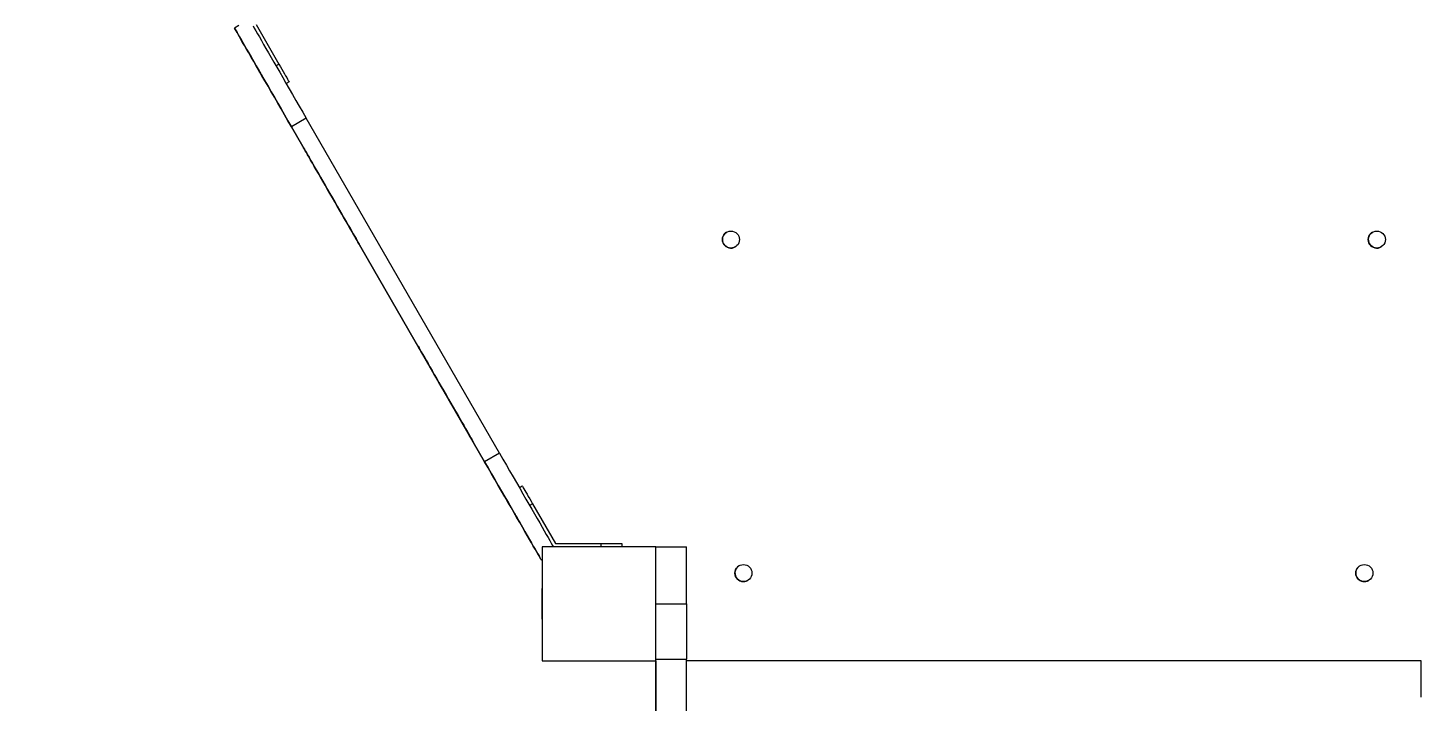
# Model space of a CAD drawing. Header units: millimetres. Extents: x -5411 to 4453, y -4856 to 4572.
# Drawn here: x -1507 to -281, y 67 to 658 of the extents above; entities that cross this region are included whole.
import ezdxf

# ---------------------------------------------------------------- set-up
doc = ezdxf.new("R2010")
doc.units = ezdxf.units.MM
for name, color, linetype in [('DIKOM_ОБЪЕКТ', 7, 'Continuous'), ('DIKOM_РАЗМЕР_ЗОНА', 7, 'Continuous'), ('DIKOM_РАЗМЕР_ОБЪЕКТА', 7, 'Continuous')]:
    doc.layers.add(name, color=color, linetype=linetype)
doc.styles.add('style1', font='arial.ttf', dxfattribs={"width": 0.8})
doc.dimstyles.new('1-50', dxfattribs={"dimtxt": 300, "dimasz": 200, "dimexe": 100, "dimexo": 0, "dimgap": 100, "dimtad": 1, "dimdec": 0, "dimtxsty": 'style1', "dimcen": 0, "dimclrd": 7, "dimclre": 7, "dimadec": 1, "dimazin": 2, "dimtfac": 1, "dimtdec": 0, "dimtmove": 1, "dimatfit": 3, "dimfxl": 0, "dimlwd": 25, "dimlwe": 18, "dimarcsym": 0})

# ---------------------------------------------------------------- blocks, each defined once
blk = doc.blocks.new('*D18')
at = {"layer": 'Defpoints', "color": 0, "transparency": 16777216}
for p in [(2387.1, 2132), (-2288.2, -1197.5), (-2288.2, -4149.8)]:
    blk.add_point(p, dxfattribs=at)
at = {"layer": 'DIKOM_РАЗМЕР_ОБЪЕКТА', "color": 7, "lineweight": 18, "transparency": 16777216}
for p, q in [((2387.1, 2132), (2387.1, -4249.8)), ((-2288.2, -1197.5), (-2288.2, -4249.8))]:
    blk.add_line(p, q, dxfattribs=at)
at = {"layer": 'DIKOM_РАЗМЕР_ОБЪЕКТА', "color": 7, "lineweight": 25, "transparency": 16777216}
blk.add_line((2187.1, -4149.8), (-2088.2, -4149.8), dxfattribs=at)
at = {"layer": 'DIKOM_РАЗМЕР_ОБЪЕКТА', "color": 7, "transparency": 16777216}
for points in [[(-2088.2, -4116.4), (-2088.2, -4183.1), (-2288.2, -4149.8)], [(2187.1, -4116.4), (2187.1, -4183.1), (2387.1, -4149.8)]]:
    blk.add_solid(points, dxfattribs=at)
at = {"layer": 'DIKOM_РАЗМЕР_ОБЪЕКТА', "color": 0, "transparency": 16777216, "insert": (49.4, -3896.6), "char_height": 300, "attachment_point": 5, "style": 'style1'}
blk.add_mtext('4700', dxfattribs=at)
blk = doc.blocks.new('*D17')
at = {"layer": 'Defpoints', "color": 0, "transparency": 16777216}
for p in [(2072.1, 2677.6), (-4352.5, -1563.6), (-993.1, -1563.6)]:
    blk.add_point(p, dxfattribs=at)
at = {"layer": 'DIKOM_РАЗМЕР_ОБЪЕКТА', "color": 7, "lineweight": 18, "transparency": 16777216}
for p, q in [((2072.1, 2677.6), (-4452.5, 2677.6)), ((-993.1, -1563.6), (-4452.5, -1563.6))]:
    blk.add_line(p, q, dxfattribs=at)
at = {"layer": 'DIKOM_РАЗМЕР_ОБЪЕКТА', "color": 7, "lineweight": 25, "transparency": 16777216}
blk.add_line((-4352.5, 2477.6), (-4352.5, -1363.6), dxfattribs=at)
at = {"layer": 'DIKOM_РАЗМЕР_ОБЪЕКТА', "color": 7, "transparency": 16777216}
for points in [[(-4385.8, 2477.6), (-4319.2, 2477.6), (-4352.5, 2677.6)], [(-4385.8, -1363.6), (-4319.2, -1363.6), (-4352.5, -1563.6)]]:
    blk.add_solid(points, dxfattribs=at)
at = {"layer": 'DIKOM_РАЗМЕР_ОБЪЕКТА', "color": 0, "transparency": 16777216, "insert": (-4505.7, 774.6), "char_height": 300, "attachment_point": 5, "rotation": 90, "style": 'style1'}
blk.add_mtext('4200', dxfattribs=at)
blk = doc.blocks.new('*D15')
at = {"layer": 'Defpoints', "color": 0, "transparency": 16777216}
for p in [(4453.3, 2185.9), (-3812.9, -1476.3), (4453.3, -4756.3)]:
    blk.add_point(p, dxfattribs=at)
at = {"layer": 'DIKOM_РАЗМЕР_ЗОНА', "color": 7, "lineweight": 18, "transparency": 16777216}
for p, q in [((4453.3, 2185.9), (4453.3, -4856.3)), ((-3812.9, -1476.3), (-3812.9, -4856.3))]:
    blk.add_line(p, q, dxfattribs=at)
at = {"layer": 'DIKOM_РАЗМЕР_ЗОНА', "color": 7, "lineweight": 25, "transparency": 16777216}
blk.add_line((-3612.9, -4756.3), (4253.3, -4756.3), dxfattribs=at)
at = {"layer": 'DIKOM_РАЗМЕР_ЗОНА', "color": 7, "transparency": 16777216}
for points in [[(-3612.9, -4723), (-3612.9, -4789.7), (-3812.9, -4756.3)], [(4253.3, -4723), (4253.3, -4789.7), (4453.3, -4756.3)]]:
    blk.add_solid(points, dxfattribs=at)
at = {"layer": 'DIKOM_РАЗМЕР_ЗОНА', "color": 0, "transparency": 16777216, "insert": (320.2, -4503), "char_height": 300, "attachment_point": 5, "style": 'style1'}
blk.add_mtext('8300', dxfattribs=at)
blk = doc.blocks.new('*D16')
at = {"layer": 'Defpoints', "color": 0, "transparency": 16777216}
for p in [(-4960.5, 4571.5), (2653.3, 4571.5), (491.4, -3022.4)]:
    blk.add_point(p, dxfattribs=at)
at = {"layer": 'DIKOM_РАЗМЕР_ЗОНА', "color": 7, "lineweight": 18, "transparency": 16777216}
for p, q in [((2653.3, 4571.5), (-5060.5, 4571.5)), ((491.4, -3022.4), (-5060.5, -3022.4))]:
    blk.add_line(p, q, dxfattribs=at)
at = {"layer": 'DIKOM_РАЗМЕР_ЗОНА', "color": 7, "lineweight": 25, "transparency": 16777216}
blk.add_line((-4960.5, -2822.4), (-4960.5, 4371.5), dxfattribs=at)
at = {"layer": 'DIKOM_РАЗМЕР_ЗОНА', "color": 7, "transparency": 16777216}
for points in [[(-4993.8, 4371.5), (-4927.2, 4371.5), (-4960.5, 4571.5)], [(-4993.8, -2822.4), (-4927.2, -2822.4), (-4960.5, -3022.4)]]:
    blk.add_solid(points, dxfattribs=at)
at = {"layer": 'DIKOM_РАЗМЕР_ЗОНА', "color": 0, "transparency": 16777216, "insert": (-5213.7, 774.6), "char_height": 300, "attachment_point": 5, "rotation": 90, "style": 'style1'}
blk.add_mtext('7600', dxfattribs=at)

msp = doc.modelspace()

# ---------------------------------------------------------------- linework, layer by layer
at = {"layer": 'DIKOM_ОБЪЕКТ', "color": 7, "linetype": 'Continuous', "lineweight": 15}
for p, q in [((-1321, 660.6), (-1324.9, 658.3)), ((-1324.9, 658.3), (-1324.9, 658.3)), ((-1305.9, 661.5), (-1285.8, 626.6)), ((-1288.4, 625.1), (-1285.8, 626.6)), ((-1276.8, 611), (-1279.4, 609.5)), ((-1276.8, 611), (-1279.4, 609.5)), ((-1261.9, 579.2), (-1274.9, 571.7)), ((-1091.9, 284.8), (-1261.9, 579.2)), ((-1274.9, 571.7), (-1104.9, 277.3)), ((-1104.9, 277.3), (-1274.9, 571.7)), ((-1264.9, 554.4), (-1264.9, 554.4)), ((-1264.9, 554.4), (-1264.9, 554.4)), ((-1214.9, 467.8), (-1214.9, 467.8)), ((-884.5, 466.1), (-884.5, 466.1)), ((-316.5, 466.1), (-316.5, 466.1)), ((-1164.9, 381.2), (-1164.9, 381.2)), ((-1164.9, 381.2), (-1164.9, 381.2)), ((-1114.9, 294.6), (-1114.9, 294.6)), ((-1091.9, 284.8), (-1104.9, 277.3)), ((-1074.4, 254.5), (-1071.8, 256)), ((-1062.8, 240.4), (-1065.4, 238.9)), ((-1062.8, 240.4), (-1042.6, 205.5)), ((-1054.3, 202.5), (-1054.3, 102.5)), ((-954.3, 202.5), (-1054.3, 202.5)), ((-1054.3, 202.5), (-1054.3, 202.5)), ((-1042.6, 205.5), (-1002.4, 205.5)), ((-1002.4, 202.5), (-1002.4, 205.5)), ((-984.4, 205.5), (-984.4, 202.5)), ((-954.3, 102.5), (-954.3, 202.5)), ((-954.3, 202.5), (-927.3, 202.5)), ((-1054.3, 191), (-1054.9, 190.7)), ((-1054.3, 191), (-1054.9, 190.7)), ((-1054.9, 190.7), (-1054.9, 190.7)), ((-1054.4, 190.9), (-1054.4, 102.5)), ((-881.2, 185.9), (-881.2, 185.9)), ((-335.2, 185.9), (-335.2, 185.9)), ((-873.5, 173.1), (-873.5, 173.1)), ((-327.5, 173.1), (-327.5, 173.1)), ((-954.3, 152.5), (-927.3, 152.5)), ((-927.3, 152.5), (-927.3, 103.9)), ((-1054.3, 102.5), (-1054.4, 102.5)), ((-1054.4, 102.5), (-954.4, 102.5)), ((-1054.3, 102.5), (-954.3, 102.5)), ((-954.3, 102.5), (-954.4, 102.5)), ((-954.4, 102.5), (-954.4, -99.5)), ((-954.3, 103.9), (-927.3, 103.9)), ((-954.3, 102.5), (-954.3, 102.5)), ((-954.3, 102.5), (-954.3, 102.5)), ((-954.3, 102.5), (-954.3, 102.5)), ((-281.3, 102.5), (-927.3, 102.5)), ((-281.3, 102.5), (-927.3, 102.5)), ((-281.3, 70.5), (-281.3, 102.5))]:
    msp.add_line(p, q, dxfattribs=at)
at = {"layer": 'DIKOM_ОБЪЕКТ', "color": 7, "linetype": 'Continuous', "lineweight": 15, "flags": 128}
for points in [[(-1274.9, 571.7), (-1277.9, 576.9), (-1280.9, 582.1), (-1283.9, 587.3), (-1286.8, 592.4), (-1289.8, 597.5), (-1292.6, 602.4), (-1295.4, 607.2), (-1298.1, 612), (-1300.7, 616.5), (-1303.3, 620.9), (-1305.7, 625.1), (-1308, 629.1), (-1310.2, 632.9), (-1312.3, 636.5), (-1314.2, 639.9), (-1316, 643), (-1317.7, 645.8), (-1319.2, 648.4), (-1320.5, 650.7), (-1321.6, 652.7), (-1322.6, 654.4), (-1323.4, 655.8), (-1324.1, 656.9), (-1324.5, 657.7), (-1324.8, 658.2), (-1324.9, 658.3)], [(-1324.9, 658.3), (-1324.8, 658.2), (-1324.5, 657.7), (-1324, 656.9), (-1323.4, 655.8), (-1322.6, 654.4), (-1321.6, 652.7), (-1320.5, 650.7), (-1319.1, 648.4), (-1317.6, 645.8), (-1316, 643), (-1314.2, 639.9), (-1312.3, 636.5), (-1310.2, 633), (-1308, 629.1), (-1305.7, 625.1), (-1303.3, 620.9), (-1300.7, 616.5), (-1298.1, 612), (-1295.4, 607.3), (-1292.6, 602.4), (-1289.7, 597.5), (-1286.8, 592.4), (-1283.9, 587.3), (-1280.9, 582.2), (-1277.9, 576.9), (-1274.9, 571.7)], [(-1308.6, 660.2), (-1307.5, 658.2), (-1306.1, 655.9), (-1304.7, 653.3), (-1303, 650.5), (-1301.2, 647.4), (-1299.3, 644), (-1297.2, 640.5), (-1295, 636.6), (-1292.7, 632.6), (-1290.3, 628.4), (-1287.7, 624), (-1285.1, 619.5), (-1282.4, 614.8), (-1279.6, 609.9), (-1276.7, 605), (-1273.8, 599.9), (-1270.9, 594.8), (-1267.9, 589.7), (-1264.9, 584.4), (-1261.9, 579.2)], [(-1285.8, 626.6), (-1284.5, 624.4), (-1283.2, 622.2), (-1282, 620.1), (-1280.9, 618.2), (-1279.9, 616.4), (-1279, 614.8), (-1278.2, 613.5), (-1277.6, 612.4), (-1277.1, 611.7), (-1276.9, 611.2), (-1276.8, 611)], [(-1304.4, 622.8), (-1304.3, 622.7), (-1304, 622.2), (-1303.6, 621.5), (-1303.1, 620.6), (-1302.5, 619.6), (-1301.9, 618.6), (-1301.4, 617.6), (-1300.9, 616.8), (-1300.6, 616.2), (-1300.4, 615.9), (-1300.4, 615.9), (-1300.6, 616.2), (-1300.9, 616.8), (-1301.4, 617.6), (-1301.9, 618.6), (-1302.5, 619.6), (-1303.1, 620.6), (-1303.6, 621.5), (-1304, 622.2), (-1304.3, 622.7), (-1304.4, 622.8)], [(-1304.4, 622.8), (-1304.3, 622.6), (-1304, 622.2), (-1303.6, 621.5), (-1303.1, 620.6), (-1302.5, 619.6), (-1301.9, 618.6), (-1301.4, 617.6), (-1300.9, 616.8), (-1300.6, 616.2), (-1300.4, 615.9), (-1300.4, 615.9), (-1300.6, 616.2), (-1300.9, 616.8), (-1301.4, 617.6), (-1301.9, 618.6), (-1302.5, 619.6), (-1303.1, 620.6), (-1303.6, 621.5), (-1304, 622.2), (-1304.3, 622.6), (-1304.4, 622.8)], [(-1214.9, 467.8), (-1215, 467.9), (-1215.2, 468.4), (-1215.7, 469.2), (-1216.3, 470.3), (-1217.1, 471.6), (-1218.1, 473.3), (-1219.2, 475.2), (-1220.4, 477.4), (-1221.8, 479.8), (-1223.4, 482.5), (-1225, 485.3), (-1226.8, 488.4), (-1228.6, 491.6), (-1230.6, 494.9), (-1232.6, 498.4), (-1234.6, 502), (-1236.7, 505.6), (-1238.8, 509.2), (-1240.9, 512.9), (-1243.1, 516.6), (-1245.1, 520.2), (-1247.2, 523.8), (-1249.2, 527.2), (-1251.1, 530.6), (-1253, 533.8), (-1254.7, 536.8), (-1256.4, 539.7), (-1257.9, 542.3), (-1259.3, 544.8), (-1260.6, 547), (-1261.7, 548.9), (-1262.7, 550.5), (-1263.4, 551.9), (-1264.1, 553), (-1264.5, 553.8), (-1264.8, 554.2), (-1264.9, 554.4)], [(-1264.9, 554.4), (-1264.8, 554.2), (-1264.5, 553.8), (-1264.1, 553), (-1263.4, 551.9), (-1262.6, 550.6), (-1261.7, 548.9), (-1260.6, 547), (-1259.3, 544.8), (-1257.9, 542.4), (-1256.4, 539.7), (-1254.7, 536.8), (-1253, 533.8), (-1251.1, 530.6), (-1249.2, 527.2), (-1247.2, 523.8), (-1245.1, 520.2), (-1243, 516.6), (-1240.9, 512.9), (-1238.8, 509.3), (-1236.7, 505.6), (-1234.6, 502), (-1232.5, 498.4), (-1230.5, 494.9), (-1228.6, 491.6), (-1226.8, 488.4), (-1225, 485.3), (-1223.3, 482.5), (-1221.8, 479.8), (-1220.4, 477.4), (-1219.2, 475.2), (-1218, 473.3), (-1217.1, 471.6), (-1216.3, 470.3), (-1215.7, 469.2), (-1215.2, 468.4), (-1215, 467.9), (-1214.9, 467.8)], [(-1114.9, 294.6), (-1115, 294.7), (-1115.2, 295.2), (-1115.7, 296), (-1116.3, 297.1), (-1117.1, 298.4), (-1118.1, 300.1), (-1119.2, 302), (-1120.4, 304.2), (-1121.8, 306.6), (-1123.4, 309.3), (-1125, 312.1), (-1126.8, 315.2), (-1128.6, 318.4), (-1130.6, 321.7), (-1132.6, 325.2), (-1134.6, 328.8), (-1136.7, 332.4), (-1138.8, 336), (-1140.9, 339.7), (-1143.1, 343.4), (-1145.1, 347), (-1147.2, 350.6), (-1149.2, 354), (-1151.1, 357.4), (-1153, 360.6), (-1154.7, 363.6), (-1156.4, 366.5), (-1157.9, 369.1), (-1159.3, 371.6), (-1160.6, 373.8), (-1161.7, 375.7), (-1162.7, 377.3), (-1163.4, 378.7), (-1164.1, 379.8), (-1164.5, 380.6), (-1164.8, 381), (-1164.9, 381.2)], [(-1164.9, 381.2), (-1164.8, 381), (-1164.5, 380.6), (-1164.1, 379.8), (-1163.4, 378.7), (-1162.6, 377.3), (-1161.7, 375.7), (-1160.6, 373.8), (-1159.3, 371.6), (-1157.9, 369.2), (-1156.4, 366.5), (-1154.7, 363.6), (-1153, 360.6), (-1151.1, 357.4), (-1149.2, 354), (-1147.2, 350.6), (-1145.1, 347), (-1143, 343.4), (-1140.9, 339.7), (-1138.8, 336.1), (-1136.7, 332.4), (-1134.6, 328.8), (-1132.5, 325.2), (-1130.5, 321.7), (-1128.6, 318.4), (-1126.8, 315.2), (-1125, 312.1), (-1123.3, 309.3), (-1121.8, 306.6), (-1120.4, 304.2), (-1119.2, 302), (-1118, 300.1), (-1117.1, 298.4), (-1116.3, 297.1), (-1115.7, 296), (-1115.2, 295.2), (-1115, 294.7), (-1114.9, 294.6)], [(-1091.9, 284.8), (-1088.8, 279.5), (-1085.8, 274.3), (-1082.9, 269.2), (-1079.9, 264), (-1077, 259), (-1074.1, 254.1), (-1071.3, 249.2), (-1068.6, 244.5), (-1066, 240), (-1063.5, 235.6), (-1061, 231.4), (-1058.7, 227.3), (-1056.5, 223.5), (-1054.4, 219.9), (-1052.5, 216.6), (-1050.7, 213.5), (-1049.1, 210.7), (-1047.6, 208.1), (-1046.3, 205.8), (-1045.1, 203.8), (-1044.4, 202.5)], [(-1104.9, 277.3), (-1101.8, 272), (-1098.8, 266.8), (-1095.8, 261.7), (-1092.9, 256.5), (-1090, 251.5), (-1087.1, 246.6), (-1084.3, 241.7), (-1081.6, 237), (-1079, 232.5), (-1076.5, 228.1), (-1074, 223.9), (-1071.7, 219.8), (-1069.5, 216), (-1067.4, 212.4), (-1065.5, 209.1), (-1063.7, 206), (-1062.1, 203.2), (-1060.6, 200.6), (-1059.3, 198.3), (-1058.1, 196.3), (-1057.1, 194.6), (-1056.3, 193.2), (-1055.7, 192.1), (-1055.2, 191.3), (-1055, 190.8), (-1054.9, 190.7)], [(-1054.9, 190.7), (-1055, 190.8), (-1055.2, 191.3), (-1055.7, 192.1), (-1056.3, 193.2), (-1057.1, 194.6), (-1058.1, 196.3), (-1059.3, 198.3), (-1060.6, 200.6), (-1062.1, 203.1), (-1063.7, 206), (-1065.5, 209.1), (-1067.5, 212.4), (-1069.5, 216), (-1071.7, 219.8), (-1074, 223.8), (-1076.5, 228.1), (-1079, 232.5), (-1081.6, 237), (-1084.4, 241.7), (-1087.2, 246.5), (-1090, 251.5), (-1092.9, 256.5), (-1095.9, 261.6), (-1098.9, 266.8), (-1101.9, 272), (-1104.9, 277.3)], [(-1071.8, 256), (-1071.7, 255.8), (-1071.4, 255.3), (-1071, 254.5), (-1070.3, 253.5), (-1069.6, 252.1), (-1068.7, 250.6), (-1067.6, 248.8), (-1066.5, 246.8), (-1065.3, 244.8), (-1064.1, 242.6), (-1062.8, 240.4)], [(-1079.4, 233.1), (-1079.3, 232.9), (-1079, 232.5), (-1078.6, 231.8), (-1078.1, 230.9), (-1077.5, 229.9), (-1076.9, 228.9), (-1076.4, 227.9), (-1075.9, 227.1), (-1075.6, 226.5), (-1075.4, 226.2), (-1075.4, 226.2), (-1075.6, 226.5), (-1075.9, 227.1), (-1076.4, 227.9), (-1076.9, 228.9), (-1077.5, 229.9), (-1078.1, 230.9), (-1078.6, 231.8), (-1079, 232.5), (-1079.3, 232.9), (-1079.4, 233.1)], [(-1079.4, 233.1), (-1079.3, 232.9), (-1079, 232.5), (-1078.6, 231.8), (-1078.1, 230.9), (-1077.5, 229.9), (-1076.9, 228.9), (-1076.4, 227.9), (-1075.9, 227.1), (-1075.6, 226.5), (-1075.4, 226.2), (-1075.4, 226.2), (-1075.6, 226.5), (-1075.9, 227.1), (-1076.4, 227.9), (-1076.9, 228.9), (-1077.5, 229.9), (-1078.1, 230.9), (-1078.6, 231.8), (-1079, 232.5), (-1079.3, 232.9), (-1079.4, 233.1)], [(-1002.4, 205.5), (-999.8, 205.5), (-997.3, 205.5), (-994.9, 205.5), (-992.6, 205.5), (-990.6, 205.5), (-988.8, 205.5), (-987.2, 205.5), (-986, 205.5), (-985.1, 205.5), (-984.6, 205.5), (-984.4, 205.5)], [(-927.3, 152.5), (-927.3, 156.9), (-927.3, 161.2), (-927.3, 165.4), (-927.3, 169.6), (-927.3, 173.6), (-927.3, 177.5), (-927.3, 181.2), (-927.3, 184.6), (-927.3, 187.9), (-927.3, 190.8), (-927.3, 193.5), (-927.3, 195.8), (-927.3, 197.8), (-927.3, 199.5), (-927.3, 200.8), (-927.3, 201.7), (-927.3, 202.3), (-927.3, 202.5)], [(-337, 184.4), (-335.8, 185.5), (-335.2, 185.9)], [(-1054.3, 139), (-1054.3, 139.2), (-1054.3, 139.7), (-1054.3, 140.6), (-1054.3, 141.8), (-1054.3, 143.3), (-1054.3, 145.1), (-1054.3, 147.1), (-1054.3, 149.2), (-1054.3, 151.4), (-1054.3, 153.6), (-1054.3, 155.8), (-1054.3, 157.9), (-1054.3, 159.9), (-1054.3, 161.6), (-1054.3, 163.1), (-1054.3, 164.4), (-1054.3, 165.3), (-1054.3, 165.8), (-1054.3, 166), (-1054.3, 165.8), (-1054.3, 165.3), (-1054.3, 164.4), (-1054.3, 163.1), (-1054.3, 161.6), (-1054.3, 159.9), (-1054.3, 157.9), (-1054.3, 155.8), (-1054.3, 153.6), (-1054.3, 151.4), (-1054.3, 149.2), (-1054.3, 147.1), (-1054.3, 145.1), (-1054.3, 143.3), (-1054.3, 141.8), (-1054.3, 140.6), (-1054.3, 139.7), (-1054.3, 139.2), (-1054.3, 139)], [(-1054.4, 147.5), (-1054.4, 147.6), (-1054.4, 148.2), (-1054.4, 149), (-1054.4, 150.2), (-1054.4, 151.4), (-1054.4, 152.8), (-1054.4, 154.1), (-1054.4, 155.3), (-1054.4, 156.3), (-1054.4, 157), (-1054.4, 157.4), (-1054.4, 157.4), (-1054.4, 157), (-1054.4, 156.3), (-1054.4, 155.3), (-1054.4, 154.1), (-1054.4, 152.8), (-1054.4, 151.4), (-1054.4, 150.2), (-1054.4, 149), (-1054.4, 148.2), (-1054.4, 147.6), (-1054.4, 147.5)], [(-954.3, 47.6), (-954.3, 52.7), (-954.3, 57.9), (-954.3, 63.3), (-954.3, 68.8), (-954.3, 74.4), (-954.3, 80.2), (-954.3, 86), (-954.3, 91.9), (-954.3, 97.9), (-954.3, 102.5)], [(-927.3, 47.6), (-927.3, 52.7), (-927.3, 57.9), (-927.3, 63.3), (-927.3, 68.8), (-927.3, 74.4), (-927.3, 80.2), (-927.3, 86), (-927.3, 91.9), (-927.3, 97.9), (-927.3, 103.9)]]:
    msp.add_lwpolyline(points, dxfattribs=at)
at = {"layer": 'DIKOM_ОБЪЕКТ', "color": 7, "linetype": 'Continuous', "lineweight": 15}
for centre in [(-888.3, 472.5), (-320.3, 472.5), (-877.3, 179.5), (-331.3, 179.5)]:
    msp.add_circle(centre, 7.5, dxfattribs=at)
for centre, start in [((-888.3, 472.5), 121.1812), ((-320.3, 472.5), 121.1812), ((-877.3, 179.5), 121.1812), ((-331.3, 179.5), 139.0572)]:
    msp.add_arc(centre, 7.5, start, 301.1812, dxfattribs=at)

# ---------------------------------------------------------------- dimensions: what is measured, and where the dimension line sits
at = {"layer": 'DIKOM_РАЗМЕР_ЗОНА'}
dim = msp.add_linear_dim(base=(-4960.5, 4571.5), p1=(491.4, -3022.4), p2=(2653.3, 4571.5), angle=90, text='7600', dimstyle='1-50', dxfattribs=at)
dim.commit()
dim.dimension.update_dxf_attribs({"geometry": '*D16', "text_midpoint": (-4960.5, 774.6), "dimtype": 160})
dim = msp.add_linear_dim(base=(4453.3, -4756.3), p1=(-3812.9, -1476.3), p2=(4453.3, 2185.9), text='8300', dimstyle='1-50', dxfattribs=at)
dim.commit()
dim.dimension.update_dxf_attribs({"geometry": '*D15', "text_midpoint": (320.2, -4756.3), "dimtype": 160})
at = {"layer": 'DIKOM_РАЗМЕР_ОБЪЕКТА'}
dim = msp.add_linear_dim(base=(-4352.5, -1563.6), p1=(2072.1, 2677.6), p2=(-993.1, -1563.6), angle=90, text='4200', dimstyle='1-50', dxfattribs=at)
dim.commit()
dim.dimension.update_dxf_attribs({"geometry": '*D17', "text_midpoint": (-4252.5, 774.6), "dimtype": 160})
dim = msp.add_linear_dim(base=(-2288.2, -4149.8), p1=(2387.1, 2132), p2=(-2288.2, -1197.5), text='4700', dimstyle='1-50', dxfattribs=at)
dim.commit()
dim.dimension.update_dxf_attribs({"geometry": '*D18', "text_midpoint": (49.4, -4149.8), "dimtype": 160})

doc.saveas('drawing.dxf')
